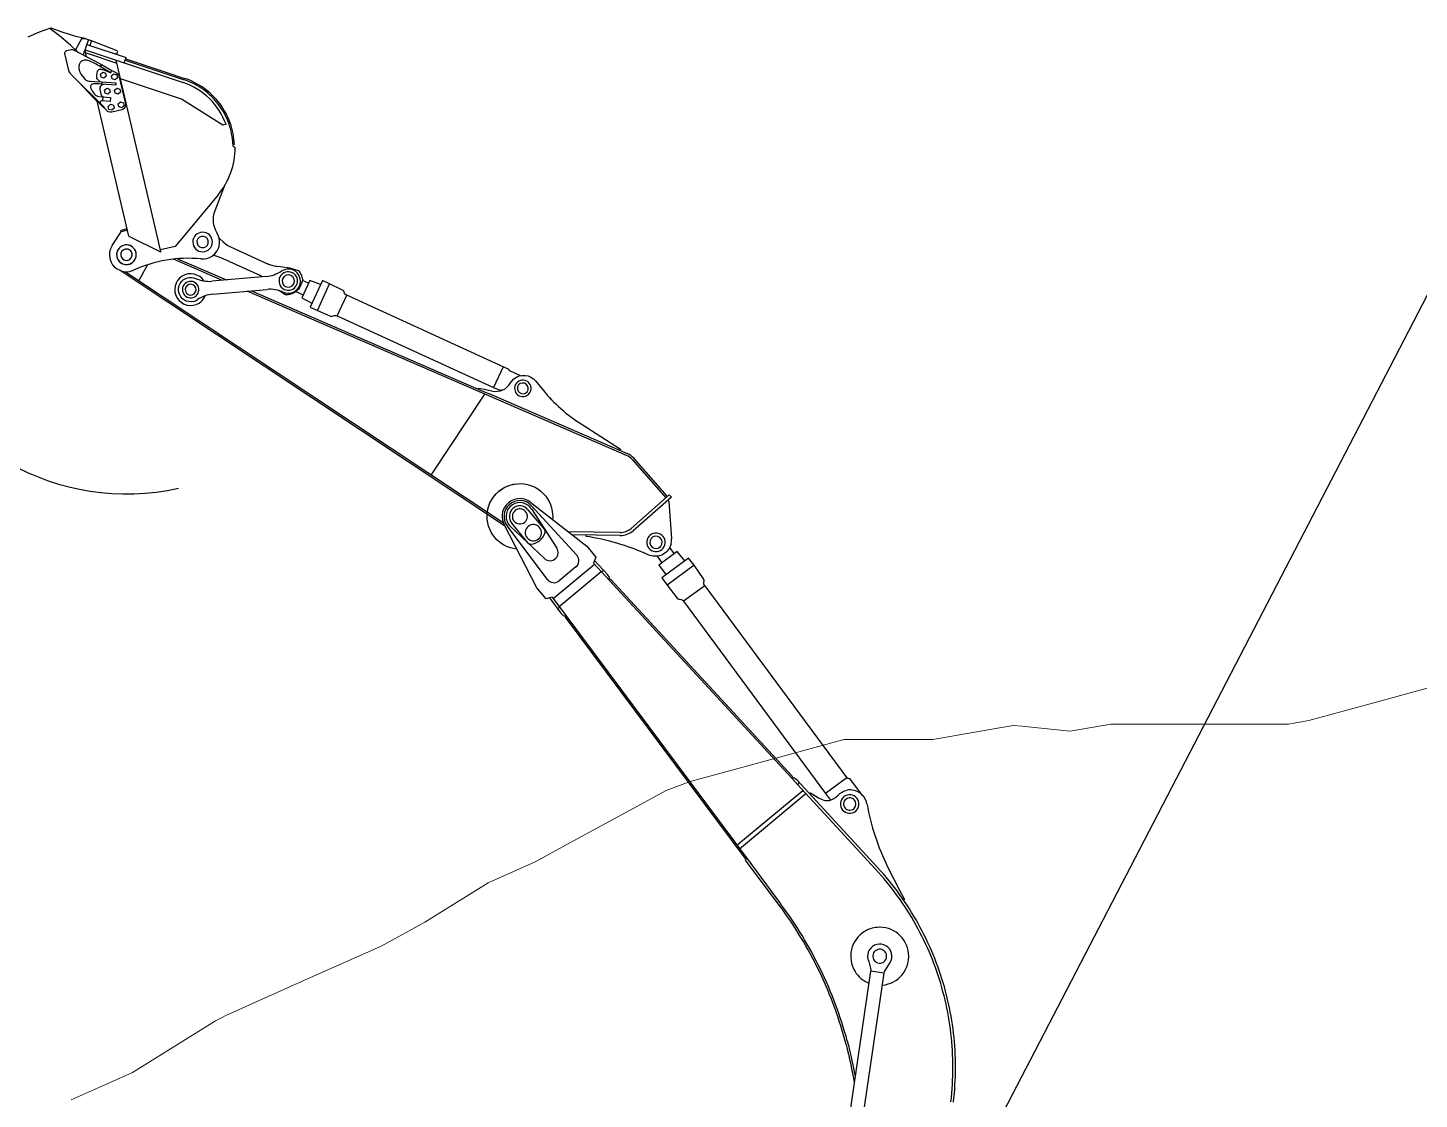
# Model space of a CAD drawing. Header units: millimetres. Extents: x -2078669 to -1085629, y -5987148 to 310365.
# Drawn here: x -1691811 to -1669250, y -1961734 to -1944359 of the extents above; entities that cross this region are included whole.
import ezdxf

# ---------------------------------------------------------------- set-up
doc = ezdxf.new("R2010")
doc.units = ezdxf.units.MM
doc.header["$LTSCALE"] = 500
doc.layers.get('Defpoints').update_dxf_attribs({"color": 153})
for name, color, linetype, lineweight in [('D-BGD', 7, 'Continuous', 13), ('D-BYP-STR8', 5, 'Continuous', 25), ('D-BYP-STRB', 5, 'Continuous', 25)]:
    doc.layers.add(name, color=color, linetype=linetype, lineweight=lineweight)
doc.styles.add('MS ゴシック', font='MS Gothic.ttf')
doc.dimstyles.new('DIM-500-F', dxfattribs={"dimscale": 500, "dimtxt": 3.5, "dimasz": 2.5, "dimexe": 0, "dimexo": 2, "dimgap": 0.8, "dimtad": 1, "dimdec": 0, "dimzin": 0, "dimdsep": 46, "dimtxsty": 'MS ゴシック', "dimblk": 'OPEN', "dimcen": 0.1, "dimclrd": 256, "dimclre": 256, "dimclrt": 256, "dimaunit": 1, "dimadec": 4, "dimazin": 0, "dimtfac": 1, "dimtdec": 0, "dimtmove": 2, "dimatfit": 3, "dimldrblk": 'OPEN', "dimfxl": 1, "dimtolj": 1, "dimtzin": 0, "dimlwd": -1, "dimlwe": -1, "dimarcsym": 2})

# ---------------------------------------------------------------- blocks, each defined once
blk = doc.blocks.new('A$Cfbd0cdc3')
at = {"layer": 'D-BYP-STRB'}
for p, q in [((5048.1, 17537), (5005, 17457.3)), ((5089.1, 17523.2), (5054.8, 17423.9)), ((5109, 17516.6), (5098.7, 17486)), ((5066.9, 17456.6), (5321.6, 17372.1)), ((5077.3, 17412.1), (5067.2, 17455.3)), ((5073.7, 17437.6), (5272.3, 17371.6)), ((5078.8, 17492.5), (5333.6, 17408)), ((5167.2, 17347.9), (5174.3, 17361.2)), ((5321.6, 17372.1), (5333.6, 17408)), ((5321.6, 17372.1), (5703.2, 17245.3)), ((5327.6, 17390), (5587.3, 17303.8)), ((5330.6, 17399), (5590.3, 17312.7)), ((5175.2, 17249.7), (5174.3, 17233.9)), ((5241.4, 17324), (5234.6, 17310.7)), ((5693.4, 17137.6), (5296.3, 17269.6)), ((5587.3, 17303.8), (5709.1, 17263.3)), ((5590.3, 17312.7), (5712.1, 17272.3)), ((5183.1, 17153.3), (5181.3, 17126)), ((5350.5, 16248.7), (5144.8, 17124.6)), ((5961.1, 16969.2), (5693.4, 17137.6)), ((5981.6, 16974), (5961.1, 16969.2)), ((6036.1, 16842.8), (6026.5, 16842.4)), ((6026.9, 16831.9), (6040.7, 16824.2)), ((5929.8, 16516.6), (5650.8, 16182.2)), ((5968.4, 16569.9), (5907.9, 16413.2)), ((5243, 16188.6), (5300.8, 16277)), ((5339.3, 16296.6), (5298.5, 16286.2)), ((5300.8, 16277), (5298.5, 16286.2)), ((5341.4, 16287.3), (5300.8, 16277)), ((5650.8, 16182.2), (5556.7, 16160.2)), ((6009.7, 16178.2), (6249.6, 16068.6)), ((5957.8, 15961.8), (5640, 16099.5)), ((5665.9, 16102), (5983.9, 15964.2)), ((7788.7, 14369.4), (5295.7, 16024.9)), ((5330, 16017.2), (7778.5, 14391.4)), ((5471.4, 16062.8), (5416, 15960.8)), ((6240.8, 15987), (5889, 15956.2)), ((5896.3, 15872.3), (6248.2, 15903.1)), ((6434.3, 15888.8), (6481.7, 15867.1)), ((6516.5, 15943.7), (6477.3, 15961.7)), ((6574.1, 15766.4), (6653.5, 15939.6)), ((6703.3, 15731.6), (6764.2, 15864.7)), ((7778.3, 15400.8), (7717.1, 15267.2)), ((7618.1, 15256.4), (7621, 15263.2)), ((7989.2, 15309.5), (8038.6, 15249.1)), ((7312.8, 14699), (7660.8, 15224.6)), ((8284.2, 15030.2), (8539, 14866.6)), ((8539, 14866.6), (8535.6, 14858.8)), ((8844, 14559.3), (8625.6, 14807.7)), ((8616.1, 14799.4), (8834.5, 14550.9)), ((8608.6, 14352.8), (8856.7, 14570.4)), ((8869.9, 14555.4), (8621.8, 14337.7)), ((8847.7, 14535.9), (8853.3, 14529.6)), ((8853.3, 14529.6), (8870.9, 14284.3)), ((8856.7, 14570.4), (8869.9, 14555.4)), ((7940.1, 14474.2), (8047.1, 14345.3)), ((7958.9, 14521.6), (8321.7, 14236.8)), ((7962.7, 14479), (8126.7, 14224.1)), ((7963.6, 14500.1), (8256.6, 14179.3)), ((7997.6, 13968), (7784.7, 14377.1)), ((8066.2, 14021.3), (7805, 14368.5)), ((8046.2, 14157.3), (7826, 14365.5)), ((7941.7, 14257.9), (7834.8, 14386.9)), ((8537.7, 14326.6), (8201.6, 14331.1)), ((8537.4, 14306.6), (8227.3, 14310.9)), ((8316.4, 14301.3), (8316.5, 14309.7)), ((8321.7, 14236.8), (8381, 14165.3)), ((8777.8, 14171.7), (8809.1, 14129.3)), ((8888.1, 14189.7), (8859.1, 14229)), ((8102.9, 13898.1), (8371, 14120.5)), ((8251.3, 14103.3), (8141.9, 14012.5)), ((8381, 14165.3), (8363.9, 14128.3)), ((8429.9, 14080.4), (8419.4, 14071.1)), ((9018.1, 14113.3), (8842.5, 13983.7)), ((8415.7, 14072), (8142.5, 13844.8)), ((8057, 13896.5), (7997.6, 13968)), ((8096.6, 13906.5), (8057, 13896.5)), ((9086.2, 13980.9), (8949, 13879.7)), ((8130.8, 13832.6), (8143.7, 13842.7)), ((8180.8, 13775.9), (8186.6, 13785.4)), ((10007.5, 12734), (9870.4, 12632.7)), ((10022.4, 12732), (10110.5, 12618.6)), ((9295.5, 12297.6), (9723.7, 12652.9)), ((9699.8, 12703.7), (9687.4, 12692.3)), ((9312.8, 12274.8), (9742.6, 12632.3)), ((10250.8, 11467.7), (10162, 11480.8))]:
    blk.add_line(p, q, dxfattribs=at)
for points in [[(5018, 17445), (4973.4, 17487.3), (4902.1, 17547), (4840.6, 17592.7), (4844.6, 17600), (4916.5, 17573.7), (5005.5, 17546.9), (5067.7, 17532.3), (5071.1, 17529.5)], [(5266.1, 17430.4), (5277.9, 17440.9), (5279.3, 17445), (5277.5, 17448.9), (5264, 17454.4), (5109, 17516.6), (5071.1, 17529.5), (5042.9, 17527.3)], [(5192.9, 17082.1), (4975.7, 17299.6), (4971.3, 17304.7), (4967.4, 17310.3), (4964.6, 17316.1), (4962.3, 17322.7), (4936.3, 17433.2), (4936.5, 17439), (4937.5, 17443.4), (4942, 17449.2), (4945.4, 17450.7), (4948.9, 17452.4), (4977, 17458.9), (4981.1, 17459.4), (4986, 17459), (4991.5, 17457.1)], [(4991.5, 17457.1), (5174.3, 17361.2), (5241.4, 17324), (5270.2, 17308.9), (5276.2, 17304.5), (5281.3, 17299.1), (5283.7, 17295.1), (5286.4, 17288.1), (5329.1, 17105.9), (5329.2, 17098.2), (5328.7, 17091.9), (5327.3, 17086.5), (5325.2, 17082.1), (5320.2, 17076.3), (5315.4, 17072.9), (5312.5, 17071.2), (5305.7, 17067.9), (5240.8, 17052.7), (5234.3, 17052.1), (5227.9, 17052.3), (5219.5, 17054.3), (5213.4, 17058.1), (5210.1, 17060.8), (5124.9, 17144.6), (5024.8, 17250.4)], [(5235.3, 17308.9), (5167, 17347.2), (5157.9, 17352.6), (5148.7, 17358), (5139.5, 17363.3), (5130.3, 17368.5), (5121.2, 17373.4), (5112.1, 17377.9), (5103.3, 17381.9), (5094.6, 17385.2), (5086.1, 17387.9), (5077.9, 17389.6), (5069.9, 17390.4), (5062.4, 17390.1), (5055.2, 17388.6), (5048.4, 17385.8), (5042.1, 17381.6), (5036.3, 17375.9), (5033.4, 17371.8), (5031.1, 17367.4), (5029.4, 17362.5), (5028.2, 17357.4), (5027.4, 17352), (5027.2, 17346.5), (5027.3, 17341), (5027.8, 17335.5), (5028.7, 17330), (5029.8, 17324.7), (5031.2, 17319.7), (5032.8, 17314.9), (5034.6, 17310.5), (5036.5, 17306.6), (5038.5, 17303.2), (5040.6, 17300.3), (5062.7, 17271.4), (5064.4, 17269.1), (5066.6, 17266.6), (5069.5, 17263.9), (5073.3, 17261.3), (5078, 17258.8), (5083.8, 17256.7), (5090.9, 17255), (5099.5, 17253.9), (5131.1, 17251.4), (5175.2, 17249.7), (5266.9, 17243.2), (5265.9, 17227.5), (5174.3, 17233.9), (5159.5, 17235.9), (5146.7, 17237.1), (5136, 17237.6), (5127.1, 17237.2), (5119.8, 17236.2), (5114.1, 17234.5), (5109.8, 17232.1), (5106.8, 17229.1), (5104.7, 17225.6), (5103.4, 17221.8), (5102.8, 17217.7), (5103, 17213.4), (5103.8, 17209), (5105.3, 17204.5), (5107.5, 17200), (5110.3, 17195.6), (5113.5, 17190.6), (5117.3, 17184.8), (5121.7, 17178.5), (5126.7, 17172.1), (5132.6, 17166.1), (5139.3, 17160.9), (5146.9, 17156.7), (5155.7, 17154.1), (5181.7, 17152.6), (5232.6, 17148.3), (5231, 17122.1), (5181.3, 17126), (5177.8, 17126.1), (5174, 17125.5), (5170.4, 17124.1), (5167.3, 17122), (5165.2, 17119.1), (5164.4, 17115.7), (5165.5, 17111.7), (5168.8, 17107)], [(5164.5, 17250.4), (5148.2, 17267.7), (5144.5, 17274.1), (5142.9, 17279.5), (5142.7, 17284.9), (5143.2, 17291.2), (5145.4, 17308.3), (5147, 17317.1), (5149.7, 17323.7), (5153.3, 17328.3), (5158, 17331.1), (5163.8, 17332.2), (5170.7, 17331.7), (5178.7, 17329.8), (5187.9, 17326.7), (5235.3, 17308.9)], [(5350.5, 16248.7), (5557.4, 16147.6), (5559.6, 16148.1), (5268.1, 17389.8)], [(5981.6, 16974), (5972.2, 16997.7), (5961.6, 17020.7), (5949.8, 17043), (5936.8, 17064.5), (5922.6, 17085.1), (5907.3, 17104.9), (5890.9, 17123.7), (5873.5, 17141.6), (5855.2, 17158.5), (5835.9, 17174.4), (5815.7, 17189.2), (5794.8, 17202.8), (5772.9, 17215.3), (5750.4, 17226.6), (5727.1, 17236.6), (5703.2, 17245.3)], [(6026.9, 16831.9), (6025.5, 16860.4), (6023.7, 16878.2), (6021.2, 16895.9), (6018.1, 16913.3), (6014.3, 16930.5), (6009.9, 16947.5), (6004.9, 16964.3), (5999.2, 16980.9), (5993, 16997.1), (5986.2, 17013.1), (5978.8, 17028.8), (5970.8, 17044.2), (5962.2, 17059.3), (5953.2, 17073.9), (5943.6, 17088.3), (5933.4, 17102.3), (5922.8, 17115.9), (5911.6, 17129.1), (5899.9, 17141.9), (5887.8, 17154.2), (5875.3, 17166.1), (5862.2, 17177.6), (5848.7, 17188.5), (5834.8, 17199), (5820.4, 17209), (5805.7, 17218.4), (5790.5, 17227.4), (5775, 17235.7), (5759.1, 17243.5), (5742.8, 17250.7), (5726.1, 17257.3), (5709.1, 17263.3)], [(6036.1, 16842.8), (6035, 16861.2), (6033.1, 16879.3), (6030.6, 16897.4), (6027.4, 16915.2), (6023.6, 16932.7), (6019.1, 16950.1), (6014, 16967.2), (6008.2, 16984.1), (6001.8, 17000.7), (5994.8, 17017), (5987.3, 17033), (5979.2, 17048.7), (5970.4, 17064.1), (5961.1, 17079.1), (5951.3, 17093.7), (5941, 17108), (5930.1, 17121.8), (5918.7, 17135.3), (5906.8, 17148.3), (5894.5, 17160.9), (5881.6, 17173.1), (5868.3, 17184.8), (5854.5, 17195.9), (5840.3, 17206.6), (5825.7, 17216.8), (5810.6, 17226.4), (5795.1, 17235.5), (5779.3, 17244.1), (5763, 17252), (5746.4, 17259.4), (5729.4, 17266.2), (5712.1, 17272.3)], [(5190.3, 17232.1), (5186.1, 17232.1), (5181.2, 17231.1), (5175.9, 17229), (5170.9, 17225.8), (5166.7, 17221.3), (5163.6, 17215.6), (5162.3, 17208.5), (5163.1, 17199.9), (5170.3, 17169.7), (5172.4, 17164), (5176, 17159.1), (5180.8, 17155.2), (5186.7, 17152.2)], [(5929.8, 16516.6), (5942.9, 16533), (5955.2, 16549.9), (5966.8, 16567.4), (5977.5, 16585.2), (5987.5, 16603.5), (5996.6, 16622.2), (6004.9, 16641.2), (6012.4, 16660.6), (6019, 16680.3), (6024.8, 16700.3), (6029.6, 16720.5), (6033.7, 16740.9), (6036.8, 16761.5), (6039, 16782.3), (6040.3, 16803.2), (6040.7, 16824.2)], [(5907.9, 16413.2), (5902.2, 16395.3), (5898.7, 16377), (5897.4, 16358.6), (5898.2, 16340.1), (5901.1, 16322), (5906.2, 16304.1), (5913.4, 16287), (5922.6, 16270.6)], [(5818.7, 16100.7), (5838.4, 16100.4), (5857.2, 16103.6), (5875, 16109.7), (5891.2, 16118.8), (5909.5, 16134.1), (5924.1, 16153), (5934.4, 16175), (5939.7, 16199.5), (5940, 16218.2), (5937.2, 16236.5), (5931.4, 16254.1), (5922.6, 16270.6)], [(5243, 16188.6), (5232, 16166.8), (5226.2, 16144), (5225.3, 16120.8), (5229.2, 16098.1), (5236.1, 16080), (5246, 16063.2), (5259.1, 16048.3), (5275.1, 16035.6), (5300.4, 16023.4), (5327.5, 16017.9), (5355.1, 16019.3), (5381.8, 16027.7)], [(5938.5, 16233.4), (5962, 16211.4), (5978, 16199.1), (5993.9, 16187.1), (6009.7, 16178.2)], [(5818.7, 16100.7), (5790.7, 16103), (5762.6, 16104.5), (5734.6, 16104.9), (5706.6, 16104.5), (5678.6, 16103.1), (5650.8, 16100.8), (5623, 16097.5), (5595.4, 16093.5), (5567.9, 16088.4), (5540.6, 16082.4), (5513.5, 16075.5), (5486.6, 16067.8), (5460, 16059.1), (5433.6, 16049.5), (5407.6, 16039), (5381.8, 16027.7)], [(6201.9, 15992.6), (5961.9, 16102.1), (5936.4, 16113.3), (5899.1, 16125.4)], [(6452.4, 16024.3), (6411.1, 16037.6), (6395.3, 16041), (6332.6, 16048.5), (6311.9, 16051.1), (6303.9, 16052.2), (6295.9, 16053.6), (6287.9, 16055.4), (6280.1, 16057.4), (6272.3, 16059.7), (6264.7, 16062.4), (6257.1, 16065.4), (6249.6, 16068.6)], [(5838.9, 15957.1), (5826.1, 15973.6), (5810.6, 15986.7), (5793.2, 15996.4), (5774.3, 16002.6), (5754.7, 16005), (5734.8, 16003.7), (5715.3, 15998.4), (5696.6, 15989), (5680.2, 15976.1), (5667, 15960.6), (5657.3, 15943.3), (5651.2, 15924.4), (5648.7, 15904.8), (5650.1, 15884.9), (5655.4, 15865.3), (5664.8, 15846.7), (5677.7, 15830.3), (5693.1, 15817.1), (5710.5, 15807.4), (5729.3, 15801.3), (5749, 15798.8), (5768.9, 15800.1), (5788.5, 15805.4), (5807.2, 15814.7)], [(5771.7, 15825.4), (5755.9, 15823), (5740.4, 15823.7), (5725.6, 15827.4), (5711.9, 15833.8), (5699.6, 15842.7), (5689.1, 15853.9), (5681, 15867.1), (5675.4, 15882.1), (5673, 15897.9), (5673.7, 15913.4), (5677.4, 15928.2), (5683.8, 15941.9), (5692.7, 15954.2), (5703.9, 15964.6), (5717.1, 15972.7), (5732.1, 15978.3), (5745, 15980.9), (5758, 15980.6), (5771.4, 15978.4), (5784.2, 15973.9)], [(5784.2, 15973.9), (5796.7, 15968.8), (5809.4, 15964.5), (5822.3, 15961), (5835.5, 15958.3), (5848.8, 15956.5), (5862.1, 15955.6), (5875.5, 15955.4), (5889, 15956.2)], [(6213, 15987.1), (6209.2, 15989.1), (6201.9, 15992.6)], [(6240.8, 15987), (6254.2, 15988.6), (6267.3, 15991), (6280.4, 15994.3), (6293.1, 15998.4), (6305.5, 16003.3), (6317.7, 16009), (6329.5, 16015.4), (6340.9, 16022.6)], [(6340.9, 16022.6), (6351.2, 16028.6), (6362.3, 16033), (6378.4, 16036.4), (6394.9, 16035.7), (6406.5, 16033.4), (6417.6, 16029.4)], [(6352.9, 15885.4), (6368.1, 15880.4), (6383.4, 15878.4), (6398.6, 15879.6), (6413.2, 15883.6), (6426.8, 15890.3), (6439, 15899.5), (6449.3, 15911.2), (6457.3, 15925), (6462.3, 15940.2), (6464.2, 15955.5), (6463.1, 15970.8), (6459.1, 15985.4), (6452.3, 15999), (6443.1, 16011.1), (6431.5, 16021.4), (6417.6, 16029.4)], [(6479.5, 15967.3), (6478.3, 15975.3), (6476.4, 15983.1), (6473.9, 15990.8), (6470.8, 15998.1), (6467.1, 16005.2), (6462.7, 16011.9), (6457.8, 16018.3), (6452.4, 16024.3)], [(8578.9, 14826.4), (7685.2, 15213.5), (7641.6, 15232.4), (6119.6, 15891.7)], [(6145.9, 15894), (7652.3, 15241.6), (7695.9, 15222.7), (8583.9, 14838)], [(6352.9, 15885.4), (6340.4, 15890.5), (6327.7, 15894.8), (6314.8, 15898.3), (6301.6, 15901), (6288.4, 15902.8), (6275, 15903.7), (6261.6, 15903.8), (6248.2, 15903.1)], [(6368.2, 15868.4), (6331.1, 15890.9), (6324.6, 15895.7)], [(6429, 15885.2), (6422.2, 15880.9), (6415, 15877.1), (6407.6, 15874), (6400, 15871.6), (6392.2, 15869.8), (6384.3, 15868.7), (6376.2, 15868.2), (6368.2, 15868.4)], [(6479.5, 15967.3), (6463.7, 15926.8), (6457.3, 15913.9), (6450.6, 15904.4), (6440.9, 15894.3), (6429, 15885.2)], [(6594.6, 15935.1), (6524.7, 15961.9), (6473.2, 15849.4), (6539.1, 15813.9)], [(7890.5, 15342.7), (7822.9, 15374.7), (7817.7, 15381.2), (7813.2, 15384.8), (7778.3, 15400.8), (6764.2, 15864.7), (6755.9, 15869.3), (6749.4, 15878.2), (6744.8, 15890.7), (6741.3, 15896.1), (6733, 15901.3), (6653.5, 15939.6), (6606.3, 15960.5), (6527.4, 15788.5), (6574.1, 15766.4), (6655.1, 15731.2), (6664.4, 15728.4), (6670.8, 15729.3), (6683.3, 15734), (6694.2, 15734.8), (6703.3, 15731.6), (7717.1, 15267.2), (7752.1, 15251.3), (7757.7, 15250.3), (7766, 15250.6), (7770, 15247.4)], [(5771.7, 15825.4), (5784.5, 15830), (5796.3, 15836.7)], [(5896.3, 15872.3), (5883, 15870.7), (5869.7, 15868.3), (5856.7, 15865), (5844, 15860.9), (5831.6, 15856), (5819.4, 15850.3), (5807.7, 15843.8), (5796.3, 15836.7)], [(5807.2, 15814.7), (5818.9, 15823.5), (5829.3, 15833.7), (5838.1, 15845.3), (5845.2, 15858.1)], [(7621, 15263.2), (7666.3, 15253.4), (7712, 15243.6), (7728.8, 15241.6), (7745.4, 15242.2), (7761.5, 15245.4), (7776.7, 15251), (7791, 15259), (7803.9, 15269), (7815.3, 15281.1), (7824.7, 15295.2), (7848.5, 15323.4), (7865.4, 15334.7), (7883.6, 15342), (7902.6, 15345.7), (7921.8, 15345.6), (7940.6, 15341.9), (7958.5, 15334.6), (7974.9, 15323.8), (7989.2, 15309.5)], [(8038.6, 15249.1), (8051.9, 15233.3), (8065.4, 15217.7), (8079.3, 15202.4), (8093.5, 15187.3), (8107.9, 15172.5), (8122.6, 15158.1), (8137.6, 15143.9), (8152.8, 15130), (8168.4, 15116.5), (8184.2, 15103.2), (8200.2, 15090.2), (8216.5, 15077.6), (8233.1, 15065.3), (8249.9, 15053.2), (8267, 15041.6), (8284.2, 15030.2)], [(8616.1, 14799.4), (8607.9, 14807.7), (8599, 14815), (8589.2, 14821.2), (8578.9, 14826.4)], [(8625.6, 14807.7), (8616.5, 14817), (8606.4, 14825.1), (8595.5, 14832.2), (8583.9, 14838)], [(7865.9, 14218.9), (7845.5, 14222), (7825.6, 14227), (7806.4, 14233.9), (7787.9, 14242.5), (7770.4, 14253), (7753.8, 14265), (7738.5, 14278.6), (7724.5, 14293.8), (7711.9, 14310.3), (7700.9, 14328.3), (7691.6, 14347.5), (7684.2, 14368), (7678.8, 14389.1), (7675.7, 14410.2), (7674.7, 14431.3), (7675.8, 14452.1), (7678.8, 14472.4), (7683.9, 14492.3), (7690.8, 14511.6), (7699.5, 14530.1), (7709.8, 14547.6), (7721.9, 14564.1), (7735.5, 14579.5), (7750.7, 14593.5), (7767.3, 14606.1), (7785.2, 14617.1), (7804.4, 14626.4), (7824.9, 14633.9), (7846, 14639.2), (7865.7, 14641.9)], [(7676.6, 14458.9), (7680.3, 14479.2), (7686, 14498.9), (7693.5, 14517.9), (7702.8, 14536.1), (7713.8, 14553.3), (7726.3, 14569.5), (7740.5, 14584.3), (7756, 14597.9), (7773, 14609.9), (7791.3, 14620.3), (7810.8, 14629), (7831.6, 14635.7), (7852.8, 14640.4), (7874, 14642.8), (7895.1, 14643.2), (7915.8, 14641.4), (7936.1, 14637.6), (7955.8, 14632), (7974.8, 14624.4), (7993, 14615.2), (8010.2, 14604.2), (8026.4, 14591.6), (8041.2, 14577.5), (8054.8, 14561.9), (8066.8, 14544.9), (8077.2, 14526.7), (8085.9, 14507.1), (8092.7, 14486.4), (8097.3, 14465.2), (8099.4, 14445.4), (8100.3, 14427.4), (8099.4, 14411.4)], [(7958.9, 14521.6), (7939.1, 14534.2), (7917.9, 14542.3), (7895.8, 14546.1), (7873.6, 14545.5), (7851.9, 14540.8), (7831.4, 14531.9), (7812.6, 14518.9), (7796.4, 14502), (7787, 14488.1), (7779.8, 14473.1), (7774.8, 14457.4), (7772.2, 14441.3), (7771.8, 14424.9), (7773.7, 14408.6), (7778, 14392.6), (7784.7, 14377.1)], [(7963.6, 14500.1), (7948.1, 14514.1), (7930.6, 14524.3), (7911.7, 14530.8), (7892.1, 14533.6), (7872.4, 14532.6), (7853, 14527.8), (7834.6, 14519.2), (7817.9, 14506.7), (7804.7, 14492.2), (7794.8, 14476), (7788.1, 14458.4), (7784.7, 14440.1), (7784.7, 14421.5), (7788, 14403), (7794.8, 14385.2), (7805, 14368.5)], [(7962.7, 14479), (7951.4, 14493.1), (7938, 14504.4), (7922.8, 14512.8), (7906.5, 14518), (7889.4, 14520), (7872.1, 14518.7), (7855.2, 14514), (7839, 14505.8), (7824.8, 14494.5), (7813.5, 14481), (7805.2, 14465.9), (7800, 14449.5), (7798, 14432.5), (7799.3, 14415.2), (7804, 14398.3), (7812.2, 14382.2)], [(7940.1, 14474.2), (7930.2, 14484), (7919, 14491.3), (7906.7, 14496.2), (7893.8, 14498.7), (7880.7, 14498.6), (7867.7, 14496.1), (7855.3, 14490.9), (7843.7, 14483.2), (7834, 14473.3), (7826.7, 14462), (7821.8, 14449.8), (7819.3, 14436.9), (7819.3, 14423.7), (7821.9, 14410.8), (7827, 14398.3), (7834.8, 14386.9)], [(7812.2, 14382.2), (7818.6, 14373.4), (7826, 14365.5)], [(8537.7, 14326.6), (8547.4, 14326.9), (8557, 14328.1), (8566.4, 14330.2), (8575.6, 14333.1), (8584.4, 14336.8), (8592.9, 14341.4), (8601, 14346.7), (8608.6, 14352.8)], [(7960, 14250.4), (7975.8, 14253.1), (7990.7, 14258.1), (8004.6, 14265.2), (8017.2, 14274.2), (8028.4, 14284.9), (8037.9, 14297.3), (8045.5, 14311), (8051.1, 14326)], [(8051.1, 14326), (8051.9, 14331.1), (8051.5, 14336.1), (8049.9, 14341), (8047.1, 14345.3)], [(8868.1, 14251.6), (8865, 14241.3), (8860.9, 14231.5), (8856, 14222.4), (8850.2, 14213.8), (8843.7, 14205.9), (8836.6, 14198.8), (8828.7, 14192.3), (8820.4, 14186.7), (8811.5, 14181.9), (8802.1, 14178), (8792.5, 14174.9), (8782.5, 14172.8), (8772.2, 14171.7), (8761.8, 14171.6), (8751.3, 14172.5), (8740.7, 14174.6), (8729.3, 14177.9), (8718.8, 14182.1), (8710.6, 14186.2), (8686.9, 14196.4), (8663.1, 14206.1), (8639.1, 14215.5), (8615, 14224.6), (8590.8, 14233.2), (8566.4, 14241.4), (8541.9, 14249.2), (8517.3, 14256.6), (8492.5, 14263.6), (8467.7, 14270.2), (8442.7, 14276.4), (8417.6, 14282.2), (8392.5, 14287.6), (8367.2, 14292.6), (8341.9, 14297.1), (8316.4, 14301.3)], [(8537.4, 14306.6), (8549, 14307), (8560.4, 14308.4), (8571.6, 14310.9), (8582.5, 14314.4), (8593, 14318.8), (8603.1, 14324.2), (8612.7, 14330.5), (8621.8, 14337.7)], [(8868.1, 14251.6), (8869.7, 14259.7), (8870.7, 14267.9), (8871.1, 14276.1), (8870.9, 14284.3)], [(7941.7, 14257.9), (7945.5, 14254.4), (7949.9, 14251.9), (7954.8, 14250.5), (7960, 14250.4)], [(8046.2, 14157.3), (8054.7, 14150.8), (8063.9, 14146.3), (8073.8, 14143.7), (8083.8, 14143), (8093.9, 14144.2), (8103.5, 14147.4), (8112.6, 14152.5), (8120.7, 14159.4), (8126.2, 14166.4), (8130.4, 14174.1), (8133.3, 14182.3), (8134.8, 14190.7), (8134.9, 14199.3), (8133.6, 14207.9), (8130.8, 14216.2), (8126.7, 14224.1)], [(8251.3, 14103.3), (8258.8, 14110.9), (8264.5, 14119.6), (8268.3, 14129), (8270.1, 14138.9), (8270.1, 14149), (8268.1, 14159), (8264.2, 14168.5), (8258.2, 14177.4), (8258, 14177.6), (8257.8, 14177.9), (8257.6, 14178.1), (8257.4, 14178.4), (8257.2, 14178.6), (8257, 14178.8), (8256.8, 14179), (8256.6, 14179.3)], [(8957.4, 14143.1), (8906.7, 14203.8), (8788.8, 14114.6), (8835.2, 14051.1)], [(10194.6, 12142), (9687.4, 12692.3), (9650.7, 12732.2), (8363.9, 14128.3)], [(8464.7, 14021.6), (8470, 14032.9), (8454.8, 14054.4), (8371.5, 14144.7)], [(9086.2, 13980.9), (9080, 13992), (9079.6, 14000.3), (9081.8, 14014.9), (9079.3, 14026.2), (9018.1, 14113.3), (8981.8, 14159.4), (8809.1, 14031.8), (8842.5, 13983.7), (8907.8, 13899.6), (8917.8, 13893.8), (8932.5, 13891.6), (8940.2, 13888.9), (8949, 13879.7)], [(8066.2, 14021.3), (8073.4, 14013.5), (8081.9, 14007.4), (8091.1, 14003.2), (8100.9, 14000.8), (8111, 14000.4), (8121, 14001.9), (8130.8, 14005.4), (8139.9, 14010.9), (8140.2, 14011.1), (8140.4, 14011.3), (8140.7, 14011.5), (8140.9, 14011.7), (8141.1, 14011.9), (8141.4, 14012.1), (8141.6, 14012.3), (8141.9, 14012.5)], [(9650.7, 12732.2), (9655.4, 12742.5), (8476.7, 14021.3), (8466.1, 14017.4)], [(8079.7, 13901.5), (8152.4, 13803.4), (8170.7, 13784.6), (8185.4, 13787.3)], [(8096.6, 13906.5), (9356.9, 12215.2), (9358.8, 12212.7), (9578.9, 11917.2)], [(9086.2, 13980.9), (10007.5, 12734), (10017.2, 12730.3), (10022.4, 12732)], [(8949, 13879.7), (9870.4, 12632.7), (9902.3, 12590.9)], [(8180.8, 13775.9), (9345.8, 12212.5), (9356.9, 12215.2)], [(10207, 12153.4), (9685.5, 12719.2), (9664.8, 12734.3), (9652.8, 12729.9)], [(9766.1, 12631.8), (9771.5, 12636.7), (9824.6, 12605.6), (9848.3, 12593.7), (9859.3, 12589.7), (9870.1, 12587.3), (9879.6, 12587.2), (9895.1, 12588.7), (9909.9, 12593.1), (9923.6, 12600), (9936, 12609.4), (9951.1, 12623.3), (9962.4, 12633), (9976.8, 12642.6), (9984.7, 12646.5), (9992.9, 12649.8), (10001.4, 12652.4), (10010.1, 12654.3)], [(10138.6, 12565.5), (10136, 12576.5), (10132.4, 12587), (10127.8, 12596.9), (10122.3, 12606.2), (10116, 12614.9), (10108.9, 12622.9), (10101.1, 12630.1), (10092.7, 12636.5), (10083.7, 12642.2), (10074.2, 12646.9), (10064.2, 12650.7), (10053.9, 12653.5), (10043.2, 12655.4), (10032.3, 12656.1), (10021.3, 12655.8), (10010.1, 12654.3)], [(10138.6, 12565.5), (10143.7, 12539.1), (10149.2, 12512.7), (10155.1, 12486.5), (10161.5, 12460.4), (10168.3, 12434.4), (10175.6, 12408.6), (10183.3, 12382.8), (10191.4, 12357.2), (10200, 12331.8), (10209, 12306.5), (10218.5, 12281.3), (10228.4, 12256.3), (10238.7, 12231.5), (10249.4, 12206.8), (10260.6, 12182.3), (10272.1, 12158), (10350.4, 12006.4), (10381.6, 11946.5), (10376.6, 11941.7)], [(9568.8, 11909.6), (9351.7, 12201), (9358.8, 12212.7)], [(10682.8, 10633.4), (10685.9, 10661.2), (10688.6, 10689.1), (10690.9, 10716.9), (10692.8, 10744.8), (10694.3, 10772.6), (10695.3, 10800.5), (10695.9, 10828.2), (10696.2, 10856), (10696, 10883.8), (10695.4, 10911.5), (10694.4, 10939.2), (10693.1, 10966.8), (10691.2, 10994.4), (10689.1, 11022), (10686.5, 11049.5), (10683.5, 11076.9), (10680.1, 11104.3), (10676.3, 11131.6), (10672.1, 11158.9), (10667.5, 11186.1), (10662.6, 11213.1), (10657.2, 11240.2), (10651.4, 11267.1), (10645.3, 11293.9), (10638.8, 11320.6), (10631.8, 11347.3), (10624.6, 11373.8), (10616.9, 11400.2), (10608.8, 11426.6), (10600.4, 11452.7), (10591.5, 11478.8), (10582.3, 11504.8), (10572.7, 11530.6), (10562.8, 11556.2), (10552.4, 11581.8), (10541.7, 11607.2), (10530.6, 11632.4), (10519.1, 11657.5), (10507.3, 11682.5), (10495.1, 11707.3), (10482.5, 11731.9), (10469.6, 11756.3), (10456.3, 11780.6), (10442.6, 11804.7), (10428.6, 11828.6), (10414.2, 11852.4), (10399.4, 11875.9), (10384.3, 11899.2), (10368.8, 11922.4), (10353, 11945.3), (10336.8, 11968.1), (10320.3, 11990.6), (10303.4, 12012.9), (10286.1, 12035), (10268.5, 12056.9), (10250.6, 12078.5), (10232.3, 12099.9), (10213.6, 12121.1), (10194.6, 12142)], [(10699.6, 10631.4), (10702.7, 10659.5), (10705.4, 10687.6), (10707.7, 10715.7), (10709.6, 10743.8), (10711.1, 10771.9), (10712.2, 10799.9), (10712.8, 10828), (10713, 10856), (10712.9, 10884), (10712.3, 10912), (10711.3, 10939.9), (10709.9, 10967.8), (10708.1, 10995.7), (10705.8, 11023.5), (10703.2, 11051.2), (10700.2, 11078.9), (10696.8, 11106.5), (10693, 11134.1), (10688.7, 11161.6), (10684.1, 11189), (10679.1, 11216.3), (10673.7, 11243.6), (10667.9, 11270.7), (10661.7, 11297.8), (10655.1, 11324.8), (10648.1, 11351.6), (10640.8, 11378.4), (10633, 11405.1), (10624.9, 11431.6), (10616.4, 11458), (10607.4, 11484.4), (10598.1, 11510.5), (10588.5, 11536.6), (10578.4, 11562.5), (10568, 11588.3), (10557.1, 11613.9), (10546, 11639.4), (10534.4, 11664.7), (10522.5, 11689.8), (10510.1, 11714.8), (10497.5, 11739.7), (10484.4, 11764.4), (10471, 11788.8), (10457.2, 11813.1), (10443, 11837.3), (10428.5, 11861.2), (10413.6, 11884.9), (10398.4, 11908.5), (10382.8, 11931.9), (10366.8, 11955), (10350.5, 11977.9), (10333.8, 12000.7), (10316.7, 12023.2), (10299.3, 12045.5), (10281.6, 12067.5), (10263.4, 12089.3), (10245, 12110.9), (10226.2, 12132.3), (10207, 12153.4)], [(10011, 11028.3), (10002.7, 11058.3), (9994, 11088.2), (9985, 11118), (9975.6, 11147.6), (9965.9, 11177.2), (9955.9, 11206.6), (9945.5, 11235.9), (9934.7, 11265.1), (9923.7, 11294.1), (9912.3, 11322.9), (9900.5, 11351.7), (9888.5, 11380.3), (9876, 11408.7), (9863.3, 11437), (9850.2, 11465.1), (9836.8, 11493.1), (9823.1, 11520.9), (9809.1, 11548.6), (9794.7, 11576.1), (9780, 11603.4), (9765, 11630.5), (9749.6, 11657.5), (9734, 11684.3), (9718, 11711), (9701.7, 11737.4), (9685.1, 11763.6), (9668.2, 11789.7), (9650.9, 11815.6), (9633.4, 11841.3), (9615.5, 11866.8), (9597.4, 11892.1), (9578.9, 11917.2)], [(10004.1, 11005.2), (9995.9, 11035.7), (9987.3, 11066.2), (9978.3, 11096.5), (9969, 11126.7), (9959.4, 11156.8), (9949.4, 11186.7), (9939, 11216.5), (9928.3, 11246.2), (9917.2, 11275.8), (9905.8, 11305.2), (9894, 11334.4), (9881.9, 11363.5), (9869.4, 11392.5), (9856.6, 11421.2), (9843.5, 11449.9), (9830, 11478.4), (9816.2, 11506.7), (9802, 11534.8), (9787.5, 11562.8), (9772.6, 11590.6), (9757.4, 11618.2), (9741.9, 11645.7), (9726.1, 11672.9), (9709.9, 11700), (9693.4, 11726.9), (9676.6, 11753.6), (9659.4, 11780.1), (9642, 11806.4), (9624.1, 11832.5), (9606, 11858.4), (9587.6, 11884.1), (9568.8, 11909.6)], [(10122.9, 11737.7), (10107, 11726.8), (10092.6, 11714.6), (10079.6, 11701.2), (10068.2, 11686.8), (10058.4, 11671.4), (10050.1, 11655.2), (10043.4, 11638.4), (10038.4, 11621.1), (10035.1, 11603.3), (10033.4, 11585.3), (10033.5, 11567.1), (10035.4, 11549), (10039, 11530.9), (10044.5, 11513.1), (10051.9, 11495.7), (10061.1, 11478.8)], [(10203.9, 11764.8), (10193.2, 11763.5), (10182.6, 11761.6), (10172.2, 11759), (10161.9, 11755.9), (10151.8, 11752.2), (10141.9, 11748), (10132.3, 11743.1), (10122.9, 11737.7)], [(10238.9, 11390), (10258, 11392.8), (10276.4, 11397.3), (10293.9, 11403.6), (10310.5, 11411.5), (10326.2, 11421), (10340.8, 11431.8), (10354.2, 11443.9), (10366.4, 11457.2), (10377.2, 11471.7), (10386.7, 11487.1), (10394.6, 11503.5), (10401, 11520.6), (10405.7, 11538.4), (10408.6, 11556.7), (10409.7, 11575.6), (10408.9, 11594.9), (10406.1, 11613.9), (10401.5, 11632.3), (10395.3, 11649.8), (10387.3, 11666.5), (10377.9, 11682.1), (10367.1, 11696.7), (10354.9, 11710.1), (10341.6, 11722.3), (10327.2, 11733.1), (10311.7, 11742.6), (10295.4, 11750.5), (10278.3, 11756.9), (10260.5, 11761.6), (10242.1, 11764.5), (10223.2, 11765.6), (10203.9, 11764.8)], [(10049.7, 10097.8), (10250.8, 11467.7), (10252.7, 11478.1), (10256.3, 11485.2), (10289.4, 11537.1), (10295.8, 11550.8), (10299.5, 11565.5), (10300.4, 11580.7), (10298.2, 11596), (10292.8, 11611.1), (10284.6, 11624.8), (10274.1, 11636.2), (10261.8, 11645.2), (10248.1, 11651.7), (10233.4, 11655.4), (10218.2, 11656.3), (10202.8, 11654.1), (10187.8, 11648.7), (10187.8, 11648.7), (10174.1, 11640.5), (10162.7, 11630), (10153.6, 11617.7), (10147.2, 11604), (10143.5, 11589.3), (10142.6, 11574.1), (10144.8, 11558.8), (10150.1, 11543.7), (10161.4, 11499.2), (10162.9, 11489.8), (10162, 11480.8), (9957.6, 10091)], [(10061.1, 11478.8), (10069.5, 11466.4), (10078.7, 11454.7), (10088.8, 11443.8), (10099.8, 11433.8), (10111.4, 11424.7), (10123.8, 11416.5), (10136.8, 11409.3), (10150.5, 11403.1)], [(10011, 11028.3), (10018.2, 10998.5), (10025.8, 10967.1), (10033.5, 10934), (10041.3, 10899.2), (10049.1, 10862.8), (10056.7, 10824.7), (10062, 10796.5)], [(10004.1, 11005.2), (10011.3, 10975.2), (10018.6, 10943.2), (10026.1, 10909.3), (10033.6, 10873.7), (10041.1, 10836.4), (10048.5, 10797.6), (10055.8, 10757.3)]]:
    blk.add_lwpolyline(points, dxfattribs=at)
for points in [[(5189.8, 17272.9), (5170.8, 17279), (5166.7, 17298.5), (5181.5, 17311.8), (5200.4, 17305.7), (5204.6, 17286.2), (5189.8, 17272.9)], [(5262.3, 17262.5), (5243.4, 17268.6), (5239.3, 17288.1), (5254, 17301.4), (5273, 17295.3), (5277.1, 17275.8), (5262.3, 17262.5)], [(5215.8, 17169.1), (5196.9, 17175.3), (5192.7, 17194.7), (5207.5, 17208.1), (5226.4, 17201.9), (5230.6, 17182.5), (5215.8, 17169.1)], [(5282.2, 17170.3), (5263.3, 17176.4), (5259.1, 17195.9), (5274, 17209.2), (5292.9, 17203.1), (5297, 17183.6), (5282.2, 17170.3)], [(5240.3, 17065), (5221.3, 17071.2), (5217.2, 17090.6), (5232, 17104), (5250.9, 17097.8), (5255, 17078.3), (5240.3, 17065)], [(5305.1, 17080.3), (5286.2, 17086.4), (5282.1, 17105.9), (5296.9, 17119.2), (5315.8, 17113), (5319.9, 17093.6), (5305.1, 17080.3)], [(5892.4, 16199.3), (5893.4, 16212.2), (5891.9, 16224.6), (5888.1, 16236.3), (5882.1, 16246.9), (5874.2, 16256.3), (5864.7, 16263.9), (5853.6, 16269.7), (5841.1, 16273.3), (5828.3, 16274.3), (5815.9, 16272.8), (5804.2, 16268.9), (5793.5, 16263), (5784.1, 16255.1), (5776.5, 16245.5), (5770.7, 16234.4), (5767.1, 16221.9), (5766.1, 16209.1), (5767.6, 16196.7), (5771.5, 16185), (5777.5, 16174.3), (5785.4, 16165), (5795, 16157.3), (5806.1, 16151.5), (5818.5, 16148), (5831.3, 16147), (5843.8, 16148.5), (5855.4, 16152.3), (5866.1, 16158.3), (5875.4, 16166.2), (5883.1, 16175.8), (5888.9, 16186.9), (5892.4, 16199.3), (5892.4, 16199.3), (5892.4, 16199.3), (5892.4, 16199.3)], [(5866.3, 16204), (5866, 16218.8), (5860.3, 16231.8), (5850.1, 16241.7), (5836.4, 16247.2), (5821.7, 16246.9), (5808.6, 16241.1), (5798.7, 16230.9), (5793.2, 16217.2), (5793.5, 16202.5), (5799.3, 16189.5), (5809.5, 16179.6), (5823.2, 16174.1), (5837.9, 16174.4), (5851, 16180.1), (5860.9, 16190.3), (5866.3, 16204), (5866.3, 16204), (5866.3, 16204), (5866.3, 16204)], [(5398.3, 16116.8), (5399.3, 16129.7), (5397.8, 16142.1), (5393.9, 16153.7), (5387.9, 16164.4), (5380, 16173.7), (5370.4, 16181.4), (5359.3, 16187.2), (5346.9, 16190.8), (5334, 16191.8), (5321.6, 16190.3), (5309.9, 16186.4), (5299.3, 16180.4), (5289.9, 16172.5), (5282.3, 16163), (5276.5, 16151.9), (5272.9, 16139.5), (5271.9, 16126.6), (5273.4, 16114.2), (5277.3, 16102.5), (5283.2, 16091.8), (5291.1, 16082.5), (5300.7, 16074.8), (5311.8, 16069), (5324.2, 16065.5), (5337.1, 16064.5), (5349.5, 16066), (5361.2, 16069.8), (5371.9, 16075.8), (5381.2, 16083.7), (5388.9, 16093.3), (5394.7, 16104.4), (5398.3, 16116.8), (5398.3, 16116.8), (5398.3, 16116.8), (5398.3, 16116.8)], [(5274.4, 16145.8), (5272.1, 16133.1), (5272.3, 16120.6), (5275, 16108.6), (5279.8, 16097.3), (5286.7, 16087.3), (5295.5, 16078.6), (5306, 16071.7), (5317.9, 16066.9), (5330.6, 16064.6), (5343.1, 16064.8), (5355.2, 16067.5), (5366.4, 16072.3), (5376.4, 16079.2), (5385.1, 16088), (5392, 16098.4), (5396.8, 16110.4), (5399.1, 16123.1), (5398.8, 16135.6), (5396.2, 16147.6), (5391.4, 16158.8), (5384.5, 16168.9), (5375.7, 16177.5), (5365.3, 16184.4), (5353.3, 16189.2), (5340.6, 16191.5), (5328.1, 16191.3), (5316, 16188.7), (5304.8, 16183.8), (5294.7, 16176.9), (5286.1, 16168.2), (5279.2, 16157.7), (5274.4, 16145.8), (5274.4, 16145.8), (5274.4, 16145.8), (5274.4, 16145.8)], [(5299.9, 16138.4), (5298.7, 16123.7), (5303.1, 16110.1), (5312.2, 16099.2), (5325.3, 16092.4), (5340, 16091.2), (5353.5, 16095.5), (5364.4, 16104.7), (5371.3, 16117.8), (5372.5, 16132.5), (5368.1, 16146), (5359, 16157), (5345.9, 16163.8), (5331.2, 16165), (5317.7, 16160.6), (5306.7, 16151.5), (5299.9, 16138.4), (5299.9, 16138.4), (5299.9, 16138.4)], [(5372.1, 16121.5), (5371.8, 16136.3), (5366.1, 16149.3), (5355.9, 16159.2), (5342.2, 16164.7), (5327.4, 16164.4), (5314.4, 16158.7), (5304.5, 16148.5), (5299, 16134.7), (5299.3, 16120), (5305.1, 16106.9), (5315.2, 16097), (5328.9, 16091.5), (5343.7, 16091.8), (5356.7, 16097.6), (5366.7, 16107.8), (5372.1, 16121.5), (5372.1, 16121.5), (5372.1, 16121.5)], [(6430.6, 15996.9), (6421.7, 16005.3), (6411.6, 16011.5), (6400.7, 16015.5), (6389.3, 16017.4), (6377.8, 16017.1), (6366.4, 16014.5), (6355.6, 16009.7), (6345.7, 16002.7), (6337.4, 15993.8), (6331.2, 15983.7), (6327.1, 15972.8), (6325.2, 15961.4), (6325.6, 15949.9), (6328.1, 15938.5), (6332.9, 15927.7), (6339.9, 15917.8), (6348.9, 15909.5), (6358.9, 15903.3), (6369.8, 15899.3), (6381.2, 15897.3), (6392.7, 15897.7), (6404.1, 15900.2), (6414.9, 15905), (6424.8, 15912.1), (6433.1, 15921), (6439.3, 15931), (6443.4, 15941.9), (6445.3, 15953.3), (6444.9, 15964.9), (6442.4, 15976.2), (6437.6, 15987), (6430.6, 15996.9), (6430.6, 15996.9), (6430.6, 15996.9)], [(6415.3, 15983.6), (6402.7, 15993.2), (6387.9, 15997.2), (6372.8, 15995.2), (6359, 15987.4), (6349.4, 15974.8), (6345.5, 15960.1), (6347.4, 15944.9), (6355.3, 15931.2), (6367.8, 15921.5), (6382.6, 15917.6), (6397.7, 15919.5), (6411.5, 15927.3), (6421.1, 15939.9), (6425, 15954.7), (6423.1, 15969.9), (6415.3, 15983.6), (6415.3, 15983.6), (6415.3, 15983.6)], [(5792.2, 15937.1), (5784.3, 15944.5), (5775.3, 15950), (5765.6, 15953.6), (5755.5, 15955.2), (5745.2, 15955), (5735.1, 15952.7), (5725.5, 15948.4), (5716.7, 15942.1), (5709.3, 15934.2), (5703.8, 15925.3), (5700.2, 15915.6), (5698.5, 15905.5), (5698.8, 15895.3), (5701.1, 15885.2), (5705.4, 15875.5), (5711.6, 15866.7), (5719.5, 15859.3), (5728.5, 15853.8), (5738.2, 15850.2), (5748.3, 15848.6), (5758.5, 15848.8), (5768.6, 15851.1), (5778.2, 15855.3), (5787, 15861.6), (5794.4, 15869.5), (5799.9, 15878.4), (5803.6, 15888.2), (5805.2, 15898.3), (5805, 15908.6), (5802.7, 15918.6), (5798.5, 15928.2), (5792.2, 15937.1), (5792.2, 15937.1), (5792.2, 15937.1), (5792.2, 15937.1)], [(5778.4, 15925), (5767.3, 15933.5), (5754.3, 15936.9), (5740.8, 15935.3), (5728.7, 15928.3), (5720.2, 15917.3), (5716.8, 15904.3), (5718.5, 15890.9), (5725.4, 15878.8), (5736.5, 15870.3), (5749.5, 15866.8), (5762.8, 15868.5), (5775, 15875.4), (5783.4, 15886.5), (5786.9, 15899.5), (5785.3, 15912.9), (5778.4, 15925), (5778.4, 15925), (5778.4, 15925), (5778.4, 15925)], [(7855.4, 15275.8), (7853.5, 15265.1), (7853.7, 15254.6), (7855.9, 15244.5), (7860, 15235.1), (7865.8, 15226.6), (7873.1, 15219.4), (7881.9, 15213.6), (7892, 15209.6), (7902.6, 15207.6), (7913.1, 15207.8), (7923.2, 15210), (7932.6, 15214.1), (7941.1, 15219.9), (7948.3, 15227.3), (7954.2, 15236), (7958.2, 15246.1), (7960.1, 15256.7), (7959.9, 15267.3), (7957.7, 15277.3), (7953.6, 15286.7), (7947.8, 15295.2), (7940.5, 15302.5), (7931.7, 15308.3), (7921.7, 15312.3), (7911, 15314.3), (7900.5, 15314), (7890.4, 15311.8), (7881, 15307.7), (7872.5, 15302), (7865.2, 15294.6), (7859.5, 15285.8), (7855.4, 15275.8), (7855.4, 15275.8), (7855.4, 15275.8)], [(7873.1, 15270.7), (7871.9, 15256.8), (7876.1, 15244), (7884.7, 15233.7), (7897.1, 15227.2), (7911, 15226.1), (7923.8, 15230.2), (7934.1, 15238.8), (7940.5, 15251.2), (7941.7, 15265.1), (7937.5, 15277.9), (7928.9, 15288.2), (7916.5, 15294.6), (7902.6, 15295.8), (7889.9, 15291.7), (7879.5, 15283), (7873.1, 15270.7), (7873.1, 15270.7), (7873.1, 15270.7)], [(7901.8, 14383.8), (7911, 14387.6), (7918.9, 14393), (7925.5, 14399.8), (7930.7, 14407.6), (7934.3, 14416.3), (7936.1, 14425.6), (7936.2, 14435.2), (7934.2, 14444.9), (7930.4, 14454.1), (7924.9, 14462), (7918.2, 14468.6), (7910.3, 14473.8), (7901.7, 14477.4), (7892.4, 14479.3), (7882.8, 14479.3), (7873, 14477.3), (7863.9, 14473.5), (7856, 14468.1), (7849.4, 14461.3), (7844.2, 14453.4), (7840.6, 14444.8), (7838.7, 14435.5), (7838.7, 14425.9), (7840.6, 14416.2), (7844.5, 14407), (7849.9, 14399.1), (7856.7, 14392.5), (7864.6, 14387.3), (7873.2, 14383.7), (7882.5, 14381.8), (7892.1, 14381.8), (7901.8, 14383.8), (7901.8, 14383.8), (7901.8, 14383.8)], [(7990.3, 14274.9), (8000.1, 14279.1), (8008.7, 14284.9), (8015.8, 14292.1), (8021.4, 14300.6), (8025.2, 14309.9), (8027.2, 14319.9), (8027.3, 14330.3), (8025.2, 14340.7), (8021, 14350.5), (8015.2, 14359.1), (8007.9, 14366.2), (7999.5, 14371.8), (7990.1, 14375.6), (7980.2, 14377.6), (7969.8, 14377.6), (7959.4, 14375.5), (7949.5, 14371.4), (7941, 14365.6), (7933.9, 14358.3), (7928.3, 14349.9), (7924.5, 14340.5), (7922.4, 14330.5), (7922.4, 14320.2), (7924.5, 14309.7), (7928.7, 14299.9), (7934.5, 14291.4), (7941.8, 14284.3), (7950.2, 14278.7), (7959.5, 14274.8), (7969.5, 14272.9), (7979.8, 14272.8), (7990.3, 14274.9), (7990.3, 14274.9), (7990.3, 14274.9)], [(8712.3, 14279.3), (8710.1, 14267.3), (8710.3, 14255.4), (8712.8, 14244.1), (8717.4, 14233.5), (8723.9, 14224), (8732.2, 14215.8), (8742.1, 14209.3), (8753.4, 14204.8), (8765.4, 14202.6), (8777.2, 14202.8), (8788.6, 14205.3), (8799.1, 14209.9), (8808.7, 14216.4), (8816.8, 14224.7), (8823.4, 14234.5), (8827.9, 14245.9), (8830.1, 14257.8), (8829.8, 14269.6), (8827.4, 14281), (8822.8, 14291.6), (8816.3, 14301.1), (8808, 14309.2), (8798.1, 14315.8), (8786.8, 14320.3), (8774.8, 14322.5), (8763, 14322.2), (8751.6, 14319.8), (8741, 14315.2), (8731.5, 14308.7), (8723.3, 14300.4), (8716.8, 14290.6), (8712.3, 14279.3), (8712.3, 14279.3), (8712.3, 14279.3)], [(8731.8, 14273.6), (8730.5, 14257.8), (8735.2, 14243.3), (8745, 14231.5), (8759, 14224.2), (8774.8, 14222.9), (8789.3, 14227.6), (8801.1, 14237.4), (8808.4, 14251.5), (8809.7, 14267.2), (8805, 14281.8), (8795.2, 14293.5), (8781.2, 14300.8), (8765.4, 14302.1), (8750.8, 14297.4), (8739.1, 14287.6), (8731.8, 14273.6), (8731.8, 14273.6), (8731.8, 14273.6)], [(10044.6, 12506.9), (10055.8, 12511.6), (10065.6, 12518.3), (10073.7, 12526.6), (10080, 12536.2), (10084.4, 12546.9), (10086.7, 12558.3), (10086.8, 12570.2), (10084.4, 12582.1), (10079.6, 12593.3), (10073, 12603.1), (10064.7, 12611.2), (10055, 12617.5), (10044.4, 12621.9), (10033, 12624.2), (10021.1, 12624.3), (10009.2, 12621.9), (9998, 12617.1), (9988.2, 12610.5), (9980.1, 12602.2), (9973.7, 12592.5), (9969.3, 12581.9), (9967, 12570.5), (9967, 12558.7), (9969.4, 12546.7), (9974.1, 12535.5), (9980.8, 12525.7), (9989.1, 12517.6), (9998.8, 12511.2), (10009.4, 12506.8), (10020.8, 12504.5), (10032.6, 12504.5), (10044.6, 12506.9), (10044.6, 12506.9)], [(10038.6, 12526.3), (10046, 12529.5), (10052.5, 12533.9), (10057.9, 12539.4), (10062.1, 12545.7), (10065, 12552.8), (10066.5, 12560.4), (10066.5, 12568.2), (10064.9, 12576.1), (10061.8, 12583.6), (10057.4, 12590), (10051.9, 12595.4), (10045.5, 12599.6), (10038.4, 12602.5), (10030.9, 12604.1), (10023.1, 12604.1), (10015.2, 12602.5), (10007.7, 12599.4), (10001.2, 12594.9), (9995.9, 12589.4), (9991.6, 12583.1), (9988.7, 12576), (9987.2, 12568.4), (9987.2, 12560.6), (9988.8, 12552.7), (9991.9, 12545.2), (9996.3, 12538.8), (10001.8, 12533.4), (10008.2, 12529.2), (10015.3, 12526.3), (10022.8, 12524.8), (10030.7, 12524.7), (10038.6, 12526.3), (10038.6, 12526.3)], [(10234.7, 11534.3), (10243.2, 11537.8), (10250.5, 11542.8), (10256.6, 11549), (10261.3, 11556.3), (10264.7, 11564.3), (10266.4, 11572.8), (10266.4, 11581.7), (10264.6, 11590.7), (10261.1, 11599.1), (10256.1, 11606.4), (10249.8, 11612.5), (10242.6, 11617.3), (10234.6, 11620.6), (10226, 11622.3), (10217.2, 11622.3), (10208.2, 11620.5), (10199.8, 11617), (10192.5, 11611.9), (10186.4, 11605.7), (10181.6, 11598.5), (10178.3, 11590.5), (10176.6, 11582), (10176.6, 11573.1), (10178.4, 11564.1), (10181.9, 11555.7), (10186.9, 11548.4), (10193.2, 11542.3), (10200.4, 11537.5), (10208.4, 11534.2), (10216.9, 11532.5), (10225.8, 11532.5), (10234.7, 11534.3), (10234.7, 11534.3)]]:
    blk.add_lwpolyline(points, close=True, dxfattribs=at)
at = {"layer": 'Defpoints'}
for points in [[(4843.5, 17598.2), (4768.5, 17570.9), (4695.7, 17540.2)], [(4635.5, 14743.9), (4698.3, 14713.8), (4762.5, 14686.5), (4828, 14662.1), (4894.6, 14640.6), (4962.2, 14622.1), (5030.8, 14606.6), (5100.2, 14594.3), (5170.3, 14585.1), (5241.2, 14579.1), (5312.5, 14576.4), (5384.4, 14577), (5456.6, 14580.9), (5529, 14588.3), (5601.6, 14599.2), (5674.3, 14613.6)]]:
    blk.add_lwpolyline(points, dxfattribs=at)
blk = doc.blocks.new('_Open')
at = {"color": 0, "linetype": 'ByBlock', "lineweight": -2}
for p, q in [((-1, 0.167), (0, 0)), ((-1, -0.167), (0, 0)), ((0, 0), (-1, 0))]:
    blk.add_line(p, q, dxfattribs=at)

msp = doc.modelspace()

# ---------------------------------------------------------------- linework, layer by layer
at = {"layer": 'D-BGD', "linetype": 'Continuous', "lineweight": 13, "elevation": 708000}
msp.add_lwpolyline([(-1668530.7, -1954907.5), (-1669926.9, -1955288.8), (-1671039.2, -1955592.5), (-1671368.6, -1955649.6), (-1671813.8, -1955649.6), (-1672810.4, -1955649.6), (-1673547.7, -1955649.6), (-1673995, -1955649.6), (-1674252.1, -1955649.6), (-1674910.6, -1955763.8), (-1675693.9, -1955685.7), (-1675826.1, -1955672.6), (-1676056.2, -1955712.5), (-1677135.6, -1955899.6), (-1678564.7, -1955899.6), (-1678577.4, -1955900.9), (-1678594.5, -1955905.6), (-1680019.1, -1956294.6), (-1681073.3, -1956582.4), (-1681460.9, -1956726.9), (-1681984.8, -1957013), (-1682902.6, -1957514.3), (-1683581.8, -1957885.2), (-1684344.4, -1958225.6), (-1685375.1, -1958864.5), (-1685786.1, -1959089), (-1686090.3, -1959255.1), (-1687227.9, -1959763), (-1688598.8, -1960375.1), (-1688669.6, -1960413.8), (-1688765.4, -1960466), (-1690111.4, -1961300.4), (-1690474.9, -1961462.7), (-1691107.3, -1961745)], dxfattribs=at)

# ---------------------------------------------------------------- block references
at = {"layer": 'D-BYP-STR8', "xscale": 2.5, "yscale": 2.5, "zscale": 2.5}
msp.add_blockref('A$Cfbd0cdc3', (-1703550.6, -1988359.2, 708000), dxfattribs=at)

# ---------------------------------------------------------------- leaders
at = {"layer": 'D-BYP-STR8'}
msp.add_leader([(-1676612.1, -1963135.5, 708000), (-1667762.5, -1946078.5, 708000)], dimstyle='DIM-500-F', dxfattribs=at)

doc.saveas('drawing.dxf')
